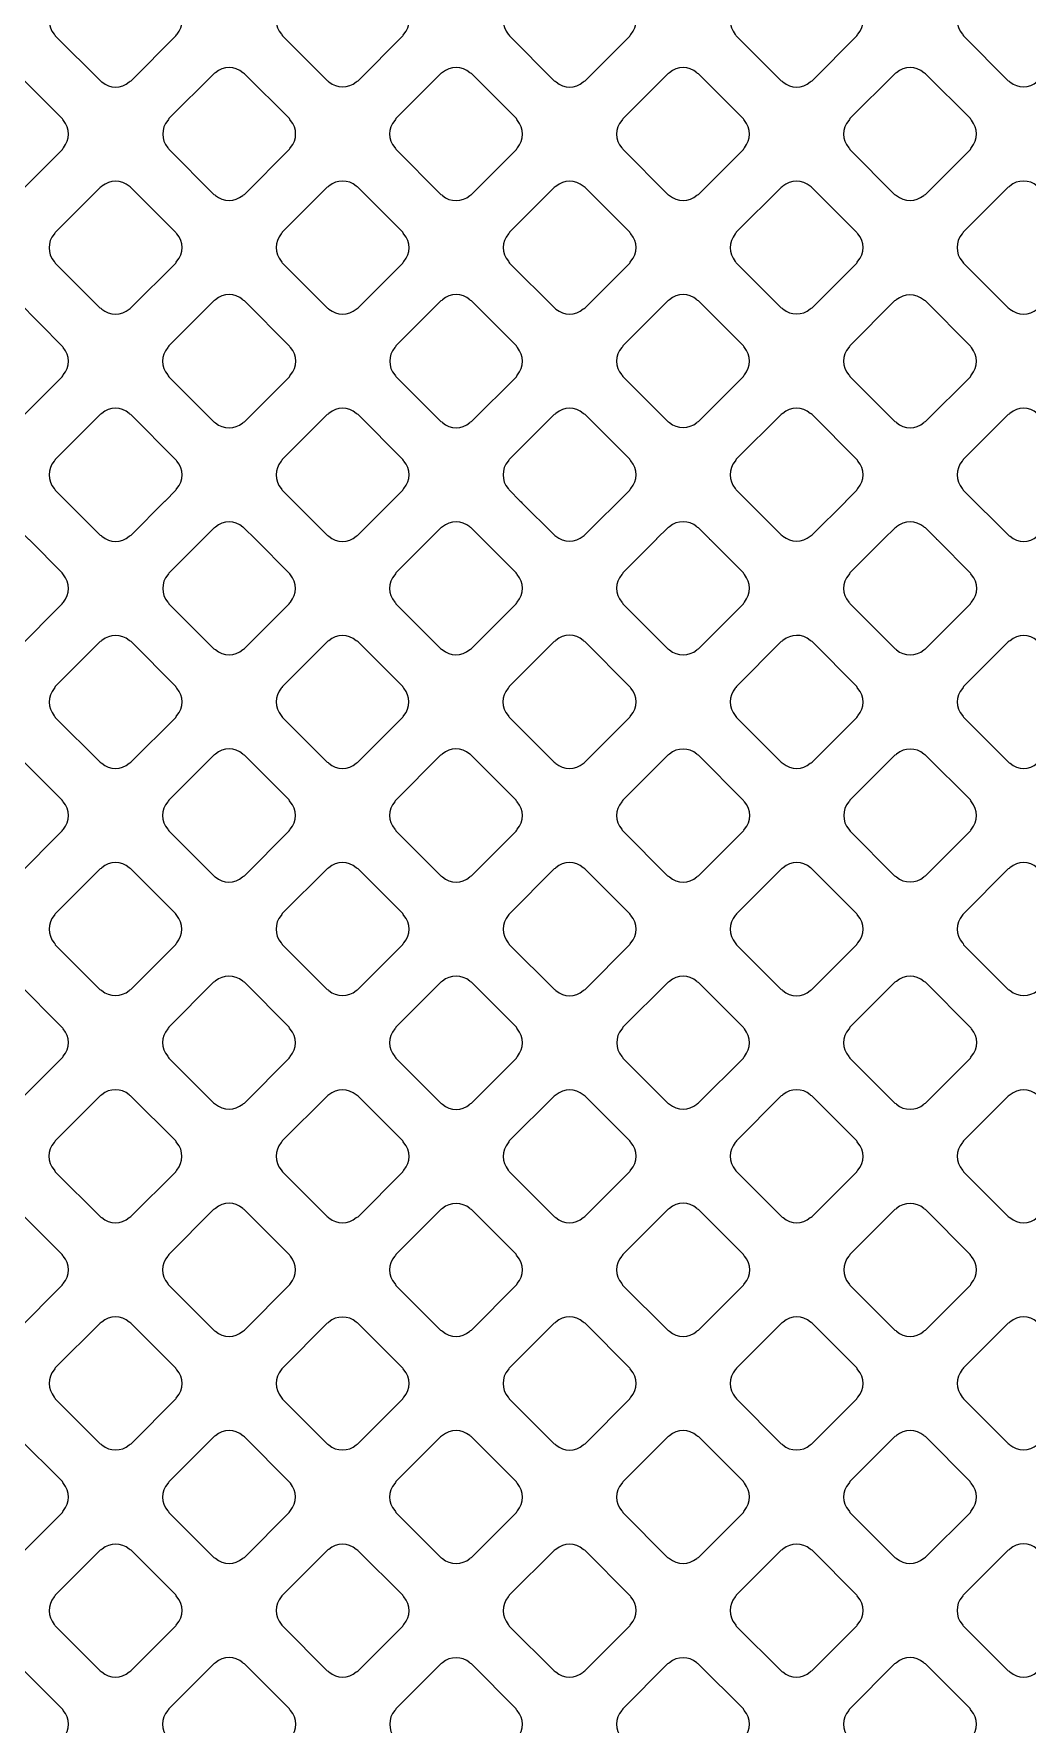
# Model space of a CAD drawing. Header units: millimetres. Extents: x 3440 to 3572, y 2 to 96.
# Drawn here: x 3525.965 to 3526.908, y 62.876 to 64.48 of the extents above; entities that cross this region are included whole.
import ezdxf

# ---------------------------------------------------------------- set-up
doc = ezdxf.new("R2010")
doc.units = ezdxf.units.MM
doc.header["$LTSCALE"] = 23.1
doc.layers.add('gbr-dxf', color=7, linetype='CONTINUOUS')

msp = doc.modelspace()

# ---------------------------------------------------------------- linework, layer by layer
at = {"layer": 'gbr-dxf', "linetype": 'Continuous'}
for points in [[(3528.7117, 57.7123), (3526.1736, 60.2504, -0.047409), (3526.1639, 60.2609, -0.163793), (3524.1677, 66.1912, -0.009935)], [(3524.3201, 66.189, 0.163577), (3526.2816, 60.3579), (3528.821, 57.8184, -0.008901)], [(3523.9815, 66.1834, 0.164179), (3526.0241, 60.1348), (3528.5916, 57.5673, -0.008541)]]:
    msp.add_lwpolyline(points, format="xyb", dxfattribs=at)
for points in [[(3525.9843, 64.5054, 0.379293), (3525.9843, 64.4795, -0.087077), (3525.9852, 64.478), (3526.0282, 64.4351, -0.08267), (3526.0296, 64.4342, 0.379731), (3526.0555, 64.4342, -0.096265), (3526.0572, 64.4352), (3526.0999, 64.4779, -0.095935), (3526.1009, 64.4795, 0.378936), (3526.1009, 64.5054, -0.091768), (3526.0999, 64.507), (3526.0572, 64.5497, -0.096423), (3526.0555, 64.5507, 0.379287), (3526.0296, 64.5507, -0.095612), (3526.028, 64.5497), (3525.9853, 64.5071, -0.095602)], [(3526.2, 64.4795, -0.093141), (3526.2009, 64.4779), (3526.2436, 64.4352, -0.086956), (3526.2451, 64.4343, 0.379293), (3526.271, 64.4343, -0.095956), (3526.2727, 64.4353), (3526.3152, 64.4778, -0.096266), (3526.3162, 64.4794, 0.379731), (3526.3162, 64.5054, -0.100032), (3526.3152, 64.5071), (3526.2726, 64.5497, -0.087978), (3526.2711, 64.5506, 0.379321), (3526.2452, 64.5507, -0.095506), (3526.2436, 64.5497), (3526.2009, 64.5071, -0.097917), (3526.2, 64.5054, 0.379239)], [(3526.4154, 64.4795, -0.099825), (3526.4164, 64.4778), (3526.459, 64.4352, -0.095958), (3526.4607, 64.4342, 0.379731), (3526.4866, 64.4342, -0.096225), (3526.4883, 64.4352), (3526.5308, 64.4777, -0.096558), (3526.5317, 64.4793, 0.379731), (3526.5317, 64.5053, -0.091558), (3526.5308, 64.5069), (3526.4881, 64.5496, -0.095916), (3526.4865, 64.5506, 0.379731), (3526.4605, 64.5506, -0.096265), (3526.4588, 64.5496), (3526.4164, 64.5071, -0.095916), (3526.4154, 64.5055, 0.379731)], [(3526.6308, 64.5053, 0.379293), (3526.6309, 64.4793, -0.091745), (3526.6318, 64.4778), (3526.6743, 64.4353, -0.104311), (3526.6761, 64.4343, 0.379703), (3526.702, 64.4342, -0.095612), (3526.7037, 64.4352), (3526.7463, 64.4779, -0.095796), (3526.7473, 64.4795, 0.379293), (3526.7473, 64.5055, -0.087314), (3526.7464, 64.5069), (3526.7037, 64.5496, -0.092072), (3526.7021, 64.5506, 0.379321), (3526.6762, 64.5506, -0.09527), (3526.6745, 64.5496), (3526.6318, 64.5069, -0.095602)], [(3526.8465, 64.4795, -0.098136), (3526.8474, 64.4779), (3526.89, 64.4353, -0.091364), (3526.8916, 64.4343, 0.379293), (3526.9175, 64.4344, -0.095956), (3526.9192, 64.4353), (3526.9617, 64.4778, -0.096266), (3526.9627, 64.4795, 0.379731), (3526.9627, 64.5054, -0.100032), (3526.9617, 64.5072), (3526.9193, 64.5495, -0.10399), (3526.9175, 64.5506, 0.379321), (3526.8915, 64.5506, -0.095506), (3526.8899, 64.5496), (3526.8474, 64.5072, -0.098), (3526.8465, 64.5055, 0.379196)], [(3525.8765, 64.3716, -0.091558), (3525.8774, 64.3701), (3525.92, 64.3275, -0.104018), (3525.9218, 64.3264, 0.379731), (3525.9478, 64.3264, -0.09572), (3525.9494, 64.3274), (3525.9921, 64.37, -0.096266), (3525.993, 64.3717, 0.379731), (3525.993, 64.3977, -0.08798), (3525.9921, 64.3991), (3525.9493, 64.4419, -0.092126), (3525.9477, 64.4429, 0.379731), (3525.9218, 64.4429, -0.09572), (3525.9201, 64.4419), (3525.8775, 64.3992, -0.096266), (3525.8765, 64.3976, 0.379731)], [(3526.0922, 64.3717, -0.087343), (3526.0931, 64.3702), (3526.1359, 64.3274, -0.083056), (3526.1373, 64.3265, 0.379289), (3526.1632, 64.3265, -0.095866), (3526.1649, 64.3274), (3526.2076, 64.3702, -0.095585), (3526.2086, 64.3718, 0.379287), (3526.2086, 64.3977, -0.09148), (3526.2076, 64.3993), (3526.165, 64.4419, -0.095602), (3526.1633, 64.4429, 0.379293), (3526.1374, 64.4429, -0.095956), (3526.1357, 64.4419), (3526.0931, 64.3993, -0.095916), (3526.0922, 64.3976, 0.379731)], [(3526.3076, 64.3718, -0.091769), (3526.3086, 64.3702), (3526.3514, 64.3274, -0.08752), (3526.3529, 64.3264, 0.379293), (3526.3789, 64.3265, -0.095956), (3526.3805, 64.3274), (3526.423, 64.37, -0.095916), (3526.424, 64.3716, 0.379731), (3526.424, 64.3976, -0.100266), (3526.423, 64.3993), (3526.3803, 64.442, -0.087638), (3526.3788, 64.4429, 0.379289), (3526.3529, 64.443, -0.095506), (3526.3512, 64.442), (3526.3086, 64.3993, -0.095935), (3526.3076, 64.3977, 0.379287)], [(3526.5231, 64.3716, -0.087343), (3526.5241, 64.3702), (3526.5667, 64.3275, -0.099711), (3526.5684, 64.3265, 0.379293), (3526.5943, 64.3266, -0.095956), (3526.596, 64.3275), (3526.6385, 64.37, -0.096266), (3526.6395, 64.3717, 0.379731), (3526.6395, 64.3977, -0.087314), (3526.6386, 64.3991), (3526.5959, 64.4418, -0.092072), (3526.5943, 64.4428, 0.379289), (3526.5683, 64.4428, -0.095506), (3526.5667, 64.4418), (3526.5241, 64.3992, -0.095935), (3526.5231, 64.3976, 0.379287)], [(3526.7386, 64.3717, -0.103621), (3526.7396, 64.3699), (3526.7821, 64.3275, -0.099711), (3526.7838, 64.3265, 0.379293), (3526.8097, 64.3265, -0.095956), (3526.8114, 64.3275), (3526.854, 64.3701, -0.095916), (3526.855, 64.3718, 0.379731), (3526.855, 64.3978, -0.091745), (3526.854, 64.3993), (3526.8114, 64.4419, -0.096266), (3526.8098, 64.4429, 0.379289), (3526.7838, 64.4429, -0.095866), (3526.7822, 64.4419), (3526.7396, 64.3993, -0.095935), (3526.7386, 64.3977, 0.379239)], [(3525.9843, 64.2638, -0.091663), (3525.9852, 64.2622), (3526.0277, 64.2198, -0.103446), (3526.0295, 64.2187, 0.379731), (3526.0555, 64.2187, -0.096265), (3526.0571, 64.2197), (3526.0998, 64.2623, -0.095916), (3526.1007, 64.264, 0.379731), (3526.1007, 64.29, -0.087748), (3526.0998, 64.2914), (3526.0571, 64.3341, -0.092126), (3526.0556, 64.3351, 0.379731), (3526.0296, 64.3351, -0.09572), (3526.028, 64.3341), (3525.9853, 64.2914, -0.096266), (3525.9843, 64.2898, 0.379731)], [(3526.1999, 64.264, -0.091663), (3526.2008, 64.2624), (3526.2436, 64.2196, -0.086956), (3526.2451, 64.2187, 0.379731), (3526.2711, 64.2187, -0.096265), (3526.2727, 64.2197), (3526.3153, 64.2622, -0.096227), (3526.3163, 64.2639, 0.379506), (3526.3163, 64.2898, -0.105494), (3526.3152, 64.2916), (3526.2726, 64.3343, -0.09116), (3526.2711, 64.3352, 0.379214), (3526.2451, 64.3352, -0.095956), (3526.2435, 64.3342), (3526.2008, 64.2916, -0.096266), (3526.1999, 64.29, 0.379731)], [(3526.4155, 64.264, -0.096614), (3526.4164, 64.2623), (3526.4591, 64.2197, -0.090371), (3526.4606, 64.2187, 0.379032), (3526.4866, 64.2188, -0.095973), (3526.4882, 64.2197), (3526.5308, 64.2623, -0.095602), (3526.5318, 64.264, 0.378858), (3526.5318, 64.2899, -0.095506), (3526.5308, 64.2915), (3526.4883, 64.3341, -0.099849), (3526.4866, 64.3351, 0.379293), (3526.4606, 64.335, -0.096119), (3526.459, 64.3341), (3526.4165, 64.2916, -0.09635), (3526.4155, 64.2899, 0.379672)], [(3526.6309, 64.2639, -0.087314), (3526.6318, 64.2625), (3526.6744, 64.2199, -0.099696), (3526.6761, 64.2189, 0.379731), (3526.702, 64.2189, -0.096265), (3526.7037, 64.2198), (3526.7462, 64.2623, -0.095916), (3526.7472, 64.264, 0.379731), (3526.7472, 64.29, -0.087549), (3526.7462, 64.2914), (3526.7036, 64.3341, -0.091913), (3526.702, 64.3351, 0.379731), (3526.676, 64.3351, -0.09572), (3526.6744, 64.3341), (3526.6318, 64.2915, -0.096266), (3526.6309, 64.2899, 0.379731)], [(3526.8463, 64.264, -0.105621), (3526.8474, 64.2622), (3526.8899, 64.2197, -0.099711), (3526.8916, 64.2187, 0.379293), (3526.9175, 64.2187, -0.095956), (3526.9192, 64.2197), (3526.9618, 64.2623, -0.096332), (3526.9628, 64.264, 0.379289), (3526.9628, 64.2899, -0.09148), (3526.9619, 64.2915), (3526.9191, 64.3342, -0.095602), (3526.9175, 64.3352, 0.379293), (3526.8915, 64.3352, -0.095956), (3526.8899, 64.3342), (3526.8473, 64.2916, -0.096128), (3526.8463, 64.29, 0.379506)], [(3526.092, 64.1561, -0.09572), (3526.093, 64.1545), (3526.1357, 64.1118, -0.091964), (3526.1373, 64.1108, 0.379731), (3526.1632, 64.1108, -0.096265), (3526.1649, 64.1118), (3526.2076, 64.1545, -0.096558), (3526.2086, 64.1562, 0.379731), (3526.2086, 64.1822, -0.083522), (3526.2077, 64.1836), (3526.1648, 64.2265, -0.087638), (3526.1633, 64.2274, 0.379731), (3526.1373, 64.2274, -0.096265), (3526.1357, 64.2264), (3526.093, 64.1837, -0.096266), (3526.092, 64.1821, 0.379731)], [(3526.3077, 64.1562, -0.091581), (3526.3086, 64.1546), (3526.3514, 64.1119, -0.086842), (3526.3528, 64.111, 0.379214), (3526.3788, 64.111, -0.096625), (3526.3804, 64.112), (3526.423, 64.1545, -0.096214), (3526.424, 64.1562, 0.379672), (3526.424, 64.1821, -0.102453), (3526.423, 64.1839), (3526.3804, 64.2265, -0.090368), (3526.3789, 64.2274, 0.379293), (3526.3529, 64.2274, -0.096625), (3526.3513, 64.2264), (3526.3087, 64.1838, -0.096214), (3526.3077, 64.1821, 0.379672)], [(3526.5231, 64.1562, -0.083569), (3526.524, 64.1548), (3526.5667, 64.112, -0.094984), (3526.5683, 64.1111, 0.378689), (3526.5943, 64.1111, -0.095866), (3526.5959, 64.1121), (3526.6385, 64.1547, -0.095602), (3526.6395, 64.1563, 0.379293), (3526.6395, 64.1823, -0.091745), (3526.6385, 64.1838), (3526.5959, 64.2264, -0.095916), (3526.5943, 64.2274, 0.379731), (3526.5683, 64.2274, -0.096265), (3526.5667, 64.2264), (3526.5241, 64.1838, -0.096214), (3526.5231, 64.1822, 0.379672)], [(3525.8766, 64.1561, -0.087314), (3525.8775, 64.1546), (3525.9201, 64.112, -0.100054), (3525.9218, 64.111, 0.379731), (3525.9478, 64.111, -0.096265), (3525.9494, 64.112), (3525.9919, 64.1545, -0.095916), (3525.9929, 64.1562, 0.379731), (3525.9929, 64.1821, -0.087549), (3525.992, 64.1836), (3525.9493, 64.2263, -0.091913), (3525.9477, 64.2272, 0.379731), (3525.9218, 64.2272, -0.09572), (3525.9201, 64.2263), (3525.8776, 64.1837, -0.096266), (3525.8766, 64.1821, 0.379731)], [(3526.7386, 64.1563, -0.099713), (3526.7396, 64.1546), (3526.7823, 64.112, -0.095535), (3526.7839, 64.111, 0.37925), (3526.8098, 64.111, -0.096625), (3526.8115, 64.112), (3526.854, 64.1545, -0.096111), (3526.855, 64.1561, 0.379229), (3526.855, 64.1821, -0.091476), (3526.854, 64.1836), (3526.8113, 64.2263, -0.09842), (3526.8096, 64.2273, 0.379415), (3526.7837, 64.2273, -0.096117), (3526.7821, 64.2264), (3526.7396, 64.1839, -0.096314), (3526.7386, 64.1823, 0.379612)], [(3525.9843, 64.0743, 0.378683), (3525.9843, 64.0484, -0.08944), (3525.9852, 64.0469), (3526.028, 64.0041, -0.095796), (3526.0296, 64.0032, 0.379249), (3526.0556, 64.0032, -0.096625), (3526.0572, 64.0042), (3526.0894, 64.0363), (3526.0896, 64.0365), (3526.0997, 64.0467, -0.098329), (3526.1007, 64.0484, 0.378626), (3526.1008, 64.0743, -0.0865), (3526.0999, 64.0757), (3526.057, 64.1186, -0.091578), (3526.0554, 64.1196, 0.378815), (3526.0295, 64.1196, -0.095866), (3526.0278, 64.1186), (3525.9852, 64.076, -0.095293)], [(3526.1998, 64.0742, 0.378688), (3526.1998, 64.0483, -0.093919), (3526.2008, 64.0467), (3526.2433, 64.0041, -0.096111), (3526.245, 64.0032, 0.37981), (3526.271, 64.0032, -0.095956), (3526.2726, 64.0041), (3526.3049, 64.0365), (3526.3153, 64.0468, -0.095602), (3526.3163, 64.0485, 0.378906), (3526.3163, 64.0744, -0.087715), (3526.3154, 64.0759), (3526.2727, 64.1186, -0.094156), (3526.2711, 64.1195, 0.379155), (3526.2451, 64.1196, -0.095886), (3526.2435, 64.1186), (3526.2007, 64.0758, -0.095293)], [(3526.4153, 64.0484, -0.082225), (3526.4162, 64.047), (3526.4267, 64.0365, -0.023912), (3526.4283, 64.0348), (3526.4588, 64.0043, -0.100401), (3526.4605, 64.0033, 0.379513), (3526.4865, 64.0033, -0.096625), (3526.4881, 64.0043), (3526.5307, 64.0469, -0.096128), (3526.5317, 64.0485, 0.379064), (3526.5317, 64.0745, -0.096355), (3526.5308, 64.0761), (3526.4882, 64.1186, -0.100343), (3526.4865, 64.1196, 0.379032), (3526.4606, 64.1196, -0.095973), (3526.4589, 64.1186), (3526.4163, 64.076, -0.096111), (3526.4153, 64.0744, 0.379321)], [(3526.6308, 64.0485, -0.082499), (3526.6317, 64.0471), (3526.6745, 64.0043, -0.09693), (3526.6761, 64.0033, 0.37981), (3526.7021, 64.0033, -0.096625), (3526.7038, 64.0043), (3526.7357, 64.0362), (3526.7359, 64.0364), (3526.7463, 64.0468, -0.096332), (3526.7473, 64.0485, 0.379289), (3526.7473, 64.0744, -0.091476), (3526.7464, 64.076), (3526.7037, 64.1187, -0.098332), (3526.702, 64.1197, 0.379506), (3526.676, 64.1197, -0.095973), (3526.6744, 64.1187), (3526.6318, 64.0761, -0.096128), (3526.6308, 64.0744, 0.379506)], [(3526.8463, 64.0743, 0.378869), (3526.8464, 64.0484, -0.087314), (3526.8473, 64.0469), (3526.8902, 64.004, -0.087737), (3526.8917, 64.0031, 0.379513), (3526.9176, 64.0031, -0.095956), (3526.9193, 64.0041), (3526.9516, 64.0365), (3526.9619, 64.0467, -0.095602), (3526.9628, 64.0484, 0.378943), (3526.9628, 64.0743, -0.087284), (3526.9619, 64.0758), (3526.9191, 64.1186, -0.09197), (3526.9175, 64.1196, 0.378906), (3526.8916, 64.1196, -0.095866), (3526.8899, 64.1186), (3526.8473, 64.076, -0.095058)], [(3525.8765, 63.9406, -0.083317), (3525.8774, 63.9392), (3525.9202, 63.8964, -0.096627), (3525.9218, 63.8954, 0.37981), (3525.9478, 63.8954, -0.096625), (3525.9494, 63.8964), (3525.992, 63.939, -0.096111), (3525.993, 63.9406, 0.37981), (3525.993, 63.9666, -0.100585), (3525.992, 63.9683), (3525.9607, 63.9996, -0.015172), (3525.9597, 64.0005), (3525.9492, 64.011, -0.0873), (3525.9478, 64.0119, 0.379287), (3525.9218, 64.0119, -0.095612), (3525.9202, 64.011), (3525.9098, 64.0005), (3525.8775, 63.9682, -0.096627), (3525.8765, 63.9666, 0.379731)], [(3526.0922, 63.9666, 0.37947), (3526.0922, 63.9406, -0.096625), (3526.0932, 63.939), (3526.1357, 63.8964, -0.092233), (3526.1373, 63.8955, 0.37981), (3526.1633, 63.8955, -0.095956), (3526.1649, 63.8965), (3526.2075, 63.939, -0.096332), (3526.2085, 63.9407, 0.37981), (3526.2085, 63.9666, -0.087784), (3526.2075, 63.9681), (3526.1761, 63.9996, -0.015077), (3526.1751, 64.0005), (3526.1647, 64.0109, -0.085459), (3526.1633, 64.0118, 0.379064), (3526.1374, 64.0118, -0.095886), (3526.1357, 64.0108), (3526.0931, 63.9682, -0.096328)], [(3526.3076, 63.9407, -0.104392), (3526.3086, 63.9389), (3526.351, 63.8965, -0.10046), (3526.3527, 63.8955, 0.37981), (3526.3787, 63.8955, -0.096625), (3526.3803, 63.8965), (3526.4229, 63.9391, -0.096857), (3526.4239, 63.9407, 0.379404), (3526.4239, 63.9667, -0.096117), (3526.4229, 63.9683), (3526.3802, 64.011, -0.083168), (3526.3788, 64.0119, 0.378906), (3526.3529, 64.0119, -0.095506), (3526.3512, 64.011), (3526.3409, 64.0006), (3526.3407, 64.0004), (3526.3086, 63.9683, -0.096627), (3526.3076, 63.9666, 0.379731)], [(3526.5231, 63.9407, -0.10047), (3526.5241, 63.939), (3526.5667, 63.8964, -0.096111), (3526.5683, 63.8954, 0.37981), (3526.5943, 63.8954, -0.095956), (3526.5959, 63.8964), (3526.6385, 63.9391, -0.096627), (3526.6395, 63.9407, 0.379404), (3526.6395, 63.9667, -0.099971), (3526.6385, 63.9684), (3526.6074, 63.9996, -0.01605), (3526.6063, 64.0006), (3526.5958, 64.011, -0.09197), (3526.5943, 64.012, 0.378815), (3526.5683, 64.012, -0.097902), (3526.5667, 64.011), (3526.5562, 64.0005), (3526.5561, 64.0004), (3526.524, 63.9684, -0.096627), (3526.5231, 63.9667, 0.379731)], [(3526.7386, 63.9666, 0.378492), (3526.7386, 63.9407, -0.092406), (3526.7396, 63.9392), (3526.7825, 63.8963, -0.087303), (3526.7839, 63.8954, 0.379163), (3526.8099, 63.8954, -0.096625), (3526.8115, 63.8964), (3526.8542, 63.939, -0.096627), (3526.8551, 63.9407, 0.379404), (3526.8551, 63.9666, -0.092029), (3526.8542, 63.9682), (3526.8228, 63.9996, -0.015368), (3526.8218, 64.0005), (3526.8114, 64.011, -0.090051), (3526.8098, 64.0119, 0.379064), (3526.7839, 64.0119, -0.095719), (3526.7823, 64.0109), (3526.7718, 64.0005), (3526.7396, 63.9683, -0.096509)], [(3525.9844, 63.8328, -0.09253), (3525.9853, 63.8312), (3526.028, 63.7886, -0.088207), (3526.0295, 63.7877, 0.37981), (3526.0554, 63.7877, -0.096625), (3526.0571, 63.7886), (3526.0997, 63.8312, -0.096111), (3526.1007, 63.8329, 0.37981), (3526.1007, 63.8589, -0.104293), (3526.0996, 63.8607), (3526.0572, 63.9031, -0.092289), (3526.0556, 63.9041, 0.379731), (3526.0296, 63.9041, -0.096625), (3526.028, 63.9031), (3525.9853, 63.8604, -0.096111), (3525.9844, 63.8588, 0.379731)], [(3526.1999, 63.833, -0.100399), (3526.2009, 63.8312), (3526.2434, 63.7888, -0.096627), (3526.245, 63.7878, 0.37981), (3526.271, 63.7878, -0.096625), (3526.2726, 63.7888), (3526.3151, 63.8313, -0.096111), (3526.3161, 63.8329, 0.37981), (3526.3161, 63.8589, -0.096458), (3526.3151, 63.8605), (3526.2727, 63.903, -0.100499), (3526.2709, 63.904, 0.379731), (3526.245, 63.904, -0.096458), (3526.2433, 63.903), (3526.2009, 63.8606, -0.096857), (3526.1999, 63.8589, 0.379731)], [(3526.4152, 63.8329, -0.096625), (3526.4162, 63.8313), (3526.4589, 63.7886, -0.092233), (3526.4605, 63.7876, 0.37981), (3526.4865, 63.7876, -0.095956), (3526.4881, 63.7886), (3526.5308, 63.8313, -0.096332), (3526.5318, 63.833, 0.37981), (3526.5318, 63.8589, -0.083317), (3526.5309, 63.8603), (3526.488, 63.9033, -0.088202), (3526.4865, 63.9042, 0.379731), (3526.4605, 63.9042, -0.096458), (3526.4589, 63.9032), (3526.4162, 63.8605, -0.096627), (3526.4152, 63.8589, 0.379731)], [(3526.6309, 63.833, -0.104473), (3526.6319, 63.8312), (3526.6745, 63.7886, -0.100215), (3526.6762, 63.7876, 0.379201), (3526.7021, 63.7877, -0.095956), (3526.7038, 63.7886), (3526.7463, 63.8312, -0.096332), (3526.7473, 63.8328, 0.379451), (3526.7473, 63.8588, -0.107964), (3526.7463, 63.8607), (3526.7037, 63.9032, -0.096195), (3526.7021, 63.9042, 0.379249), (3526.6761, 63.9041, -0.096723), (3526.6745, 63.9032), (3526.6319, 63.8606, -0.096857), (3526.6309, 63.8589, 0.3795)], [(3526.8465, 63.8588, 0.378939), (3526.8465, 63.8329, -0.096614), (3526.8475, 63.8313), (3526.8901, 63.7887, -0.092413), (3526.8917, 63.7877, 0.379201), (3526.9176, 63.7877, -0.095956), (3526.9192, 63.7887), (3526.9618, 63.8313, -0.096111), (3526.9628, 63.8329, 0.37981), (3526.9628, 63.8589, -0.100399), (3526.9618, 63.8606), (3526.9194, 63.903, -0.104691), (3526.9176, 63.904, 0.3795), (3526.8917, 63.904, -0.096614), (3526.89, 63.903), (3526.8475, 63.8605, -0.096539)], [(3525.8766, 63.751, 0.37903), (3525.8766, 63.7251, -0.100082), (3525.8776, 63.7233), (3525.9201, 63.6808, -0.095895), (3525.9217, 63.6799, 0.378847), (3525.9477, 63.6799, -0.096117), (3525.9493, 63.6808), (3525.992, 63.7235, -0.095895), (3525.993, 63.7252, 0.379201), (3525.9929, 63.7511, -0.096625), (3525.992, 63.7528), (3525.9495, 63.7952, -0.100151), (3525.9478, 63.7962, 0.3795), (3525.9218, 63.7962, -0.096259), (3525.9202, 63.7953), (3525.8775, 63.7526, -0.095895)], [(3526.092, 63.7251, -0.092139), (3526.093, 63.7236), (3526.1357, 63.6808, -0.08752), (3526.1372, 63.6799, 0.378747), (3526.1631, 63.6799, -0.095968), (3526.1648, 63.6809), (3526.2074, 63.7236, -0.096328), (3526.2084, 63.7252, 0.379422), (3526.2084, 63.7512, -0.104392), (3526.2073, 63.753), (3526.1649, 63.7954, -0.092233), (3526.1633, 63.7964, 0.379731), (3526.1373, 63.7964, -0.096953), (3526.1357, 63.7954), (3526.093, 63.7527, -0.096824), (3526.0921, 63.7511, 0.3795)], [(3526.3075, 63.7512, 0.378939), (3526.3076, 63.7253, -0.096259), (3526.3085, 63.7236), (3526.3513, 63.6809, -0.092187), (3526.3528, 63.6799, 0.379201), (3526.3788, 63.68, -0.095956), (3526.3804, 63.6809), (3526.4229, 63.7234, -0.096332), (3526.4239, 63.7251, 0.37981), (3526.4239, 63.751, -0.100902), (3526.4229, 63.7528), (3526.3802, 63.7955, -0.088334), (3526.3787, 63.7964, 0.3795), (3526.3527, 63.7964, -0.096259), (3526.3511, 63.7954), (3526.3085, 63.7528, -0.095895)], [(3526.523, 63.7251, -0.092061), (3526.524, 63.7235), (3526.5666, 63.6809, -0.104246), (3526.5684, 63.6799, 0.379422), (3526.5943, 63.6799, -0.095956), (3526.596, 63.6809), (3526.6386, 63.7235, -0.096332), (3526.6396, 63.7251, 0.379308), (3526.6396, 63.7511, -0.087946), (3526.6387, 63.7525), (3526.5959, 63.7954, -0.092398), (3526.5943, 63.7963, 0.37947), (3526.5683, 63.7963, -0.096723), (3526.5667, 63.7953), (3526.524, 63.7527, -0.096857), (3526.523, 63.751, 0.379357)], [(3526.7387, 63.7251, -0.104293), (3526.7398, 63.7233), (3526.7821, 63.681, -0.100824), (3526.7839, 63.68, 0.37981), (3526.8098, 63.68, -0.096625), (3526.8115, 63.6809), (3526.854, 63.7235, -0.096111), (3526.855, 63.7251, 0.379511), (3526.855, 63.7511, -0.1082), (3526.854, 63.753), (3526.8115, 63.7954, -0.096092), (3526.8099, 63.7963, 0.379206), (3526.784, 63.7963, -0.096723), (3526.7823, 63.7953), (3526.7397, 63.7527, -0.096857), (3526.7387, 63.7511, 0.379731)], [(3525.9843, 63.6174, -0.104256), (3525.9853, 63.6156), (3526.0277, 63.5732, -0.099744), (3526.0294, 63.5722, 0.379169), (3526.0554, 63.5722, -0.096625), (3526.057, 63.5732), (3526.0996, 63.6157, -0.096111), (3526.1006, 63.6174, 0.37981), (3526.1006, 63.6433, -0.108195), (3526.0995, 63.6452), (3526.0571, 63.6876, -0.096423), (3526.0555, 63.6886, 0.379731), (3526.0295, 63.6886, -0.096458), (3526.0279, 63.6876), (3525.9853, 63.645, -0.096627), (3525.9843, 63.6433, 0.379523)], [(3526.1998, 63.6174, -0.096625), (3526.2008, 63.6158), (3526.2434, 63.5731, -0.092233), (3526.245, 63.5722, 0.37981), (3526.271, 63.5722, -0.095956), (3526.2726, 63.5731), (3526.3152, 63.6158, -0.096332), (3526.3162, 63.6174, 0.37981), (3526.3162, 63.6434, -0.10047), (3526.3152, 63.6451), (3526.2727, 63.6876, -0.10399), (3526.2709, 63.6886, 0.379731), (3526.245, 63.6886, -0.096458), (3526.2433, 63.6876), (3526.2008, 63.6451, -0.096627), (3526.1998, 63.6434, 0.379731)], [(3526.4154, 63.6174, -0.09253), (3526.4163, 63.6158), (3526.4591, 63.573, -0.088207), (3526.4606, 63.5721, 0.379451), (3526.4866, 63.5721, -0.096117), (3526.4882, 63.5731), (3526.5308, 63.6157, -0.095796), (3526.5318, 63.6173, 0.37889), (3526.5318, 63.6433, -0.087947), (3526.5309, 63.6448), (3526.488, 63.6876, -0.092228), (3526.4865, 63.6886, 0.379249), (3526.4605, 63.6885, -0.096723), (3526.4589, 63.6876), (3526.4164, 63.645, -0.096857), (3526.4154, 63.6434, 0.379731)], [(3526.6309, 63.6173, -0.099964), (3526.6319, 63.6156), (3526.6744, 63.5731, -0.096332), (3526.676, 63.5721, 0.37981), (3526.702, 63.5721, -0.096625), (3526.7036, 63.5731), (3526.7463, 63.6157, -0.096111), (3526.7472, 63.6174, 0.37981), (3526.7472, 63.6433, -0.096458), (3526.7463, 63.645), (3526.7036, 63.6877, -0.083733), (3526.7022, 63.6886, 0.379731), (3526.6762, 63.6886, -0.096723), (3526.6746, 63.6876), (3526.6319, 63.6449, -0.096857), (3526.6309, 63.6433, 0.379731)], [(3526.8464, 63.6434, 0.37947), (3526.8465, 63.6174, -0.108153), (3526.8475, 63.6156), (3526.8899, 63.5732, -0.10399), (3526.8917, 63.5722, 0.37975), (3526.9177, 63.5722, -0.096265), (3526.9193, 63.5731), (3526.9619, 63.6157, -0.096092), (3526.9629, 63.6174, 0.378825), (3526.9629, 63.6433, -0.104141), (3526.9618, 63.6451), (3526.9194, 63.6875, -0.108072), (3526.9175, 63.6886, 0.378645), (3526.8916, 63.6886, -0.095862), (3526.89, 63.6876), (3526.8474, 63.645, -0.096423)], [(3525.8765, 63.5355, 0.379249), (3525.8765, 63.5096, -0.096625), (3525.8775, 63.5079), (3525.9201, 63.4654, -0.092072), (3525.9216, 63.4644, 0.37975), (3525.9476, 63.4644, -0.096225), (3525.9492, 63.4654), (3525.9919, 63.5081, -0.096737), (3525.9929, 63.5097, 0.378825), (3525.9929, 63.5356, -0.083252), (3525.992, 63.537), (3525.9492, 63.5799, -0.08787), (3525.9477, 63.5808, 0.378884), (3525.9218, 63.5808, -0.096614), (3525.9201, 63.5798), (3525.8775, 63.5372, -0.096195)], [(3526.092, 63.5097, -0.103969), (3526.093, 63.5079), (3526.1356, 63.4654, -0.100011), (3526.1373, 63.4644, 0.378608), (3526.1632, 63.4644, -0.09601), (3526.1648, 63.4653), (3526.2074, 63.5079, -0.096227), (3526.2084, 63.5096, 0.379422), (3526.2084, 63.5355, -0.108195), (3526.2073, 63.5374), (3526.1648, 63.5799, -0.096627), (3526.1632, 63.5809, 0.379762), (3526.1372, 63.5809, -0.096117), (3526.1356, 63.5799), (3526.093, 63.5373, -0.096527), (3526.092, 63.5356, 0.378789)], [(3526.3076, 63.5096, -0.092348), (3526.3085, 63.508), (3526.3513, 63.4652, -0.088202), (3526.3528, 63.4643, 0.37981), (3526.3788, 63.4643, -0.095956), (3526.3804, 63.4653), (3526.423, 63.5079, -0.096332), (3526.424, 63.5096, 0.37981), (3526.424, 63.5355, -0.104392), (3526.423, 63.5373), (3526.3804, 63.5799, -0.092233), (3526.3788, 63.5809, 0.379731), (3526.3529, 63.5809, -0.096458), (3526.3512, 63.5799), (3526.3086, 63.5372, -0.096627), (3526.3076, 63.5356, 0.379731)], [(3526.5232, 63.5096, -0.09253), (3526.5241, 63.508), (3526.5668, 63.4653, -0.088207), (3526.5683, 63.4644, 0.37981), (3526.5943, 63.4644, -0.096625), (3526.5959, 63.4654), (3526.6385, 63.508, -0.096111), (3526.6395, 63.5096, 0.37981), (3526.6395, 63.5356, -0.088014), (3526.6386, 63.5371), (3526.5959, 63.5798, -0.092289), (3526.5943, 63.5807, 0.379731), (3526.5684, 63.5807, -0.096723), (3526.5667, 63.5797), (3526.5242, 63.5372, -0.096857), (3526.5232, 63.5355, 0.379731)], [(3526.7386, 63.5096, -0.096117), (3526.7395, 63.508), (3526.7823, 63.4652, -0.09197), (3526.7839, 63.4643, 0.37889), (3526.8098, 63.4643, -0.096117), (3526.8114, 63.4652), (3526.8542, 63.508, -0.095895), (3526.8552, 63.5097, 0.379201), (3526.8551, 63.5356, -0.083317), (3526.8543, 63.537), (3526.8113, 63.5799, -0.088202), (3526.8098, 63.5808, 0.379731), (3526.7839, 63.5808, -0.096458), (3526.7822, 63.5799), (3526.7396, 63.5372, -0.096627), (3526.7386, 63.5355, 0.3795)], [(3525.9842, 63.4279, 0.37947), (3525.9842, 63.4019, -0.10047), (3525.9852, 63.4002), (3526.0278, 63.3576, -0.096111), (3526.0295, 63.3566, 0.37975), (3526.0554, 63.3566, -0.096117), (3526.0571, 63.3576), (3526.0997, 63.4002, -0.096737), (3526.1006, 63.4018, 0.378825), (3526.1007, 63.4277, -0.096528), (3526.0997, 63.4294), (3526.0568, 63.4723, -0.083425), (3526.0554, 63.4731, 0.378645), (3526.0295, 63.4731, -0.095862), (3526.0278, 63.4722), (3525.9852, 63.4295, -0.096423)], [(3526.1998, 63.4278, 0.378406), (3526.1998, 63.4019, -0.10813), (3526.2009, 63.4), (3526.2433, 63.3576, -0.103902), (3526.2451, 63.3565, 0.37857), (3526.271, 63.3566, -0.09601), (3526.2727, 63.3575), (3526.3153, 63.4001, -0.096227), (3526.3162, 63.4018, 0.379422), (3526.3162, 63.4277, -0.104293), (3526.3152, 63.4295), (3526.2728, 63.4719, -0.108174), (3526.2709, 63.473, 0.379471), (3526.245, 63.473, -0.095968), (3526.2433, 63.472), (3526.2008, 63.4294, -0.096301)], [(3526.4154, 63.4018, -0.087784), (3526.4163, 63.4003), (3526.4591, 63.3575, -0.083651), (3526.4605, 63.3566, 0.37981), (3526.4864, 63.3566, -0.096458), (3526.4881, 63.3576), (3526.5308, 63.4003, -0.096627), (3526.5318, 63.4019, 0.37981), (3526.5318, 63.4279, -0.092348), (3526.5308, 63.4295), (3526.4883, 63.472, -0.096111), (3526.4866, 63.473, 0.379731), (3526.4607, 63.473, -0.096458), (3526.459, 63.472), (3526.4163, 63.4294, -0.096627), (3526.4154, 63.4277, 0.379731)], [(3526.6309, 63.4278, 0.379249), (3526.6309, 63.4019, -0.096458), (3526.6319, 63.4003), (3526.6746, 63.3576, -0.092289), (3526.6762, 63.3566, 0.37981), (3526.7021, 63.3566, -0.096625), (3526.7038, 63.3576), (3526.7463, 63.4001, -0.096111), (3526.7472, 63.4017, 0.379308), (3526.7473, 63.4277, -0.100402), (3526.7463, 63.4294), (3526.7035, 63.4721, -0.088435), (3526.702, 63.4731, 0.379112), (3526.6761, 63.4731, -0.096259), (3526.6744, 63.4721), (3526.6319, 63.4295, -0.096539)], [(3526.8465, 63.4018, -0.104392), (3526.8475, 63.4), (3526.8899, 63.3576, -0.100151), (3526.8916, 63.3566, 0.37981), (3526.9175, 63.3566, -0.095956), (3526.9192, 63.3576), (3526.9618, 63.4002, -0.096332), (3526.9628, 63.4019, 0.37981), (3526.9628, 63.4278, -0.092348), (3526.9618, 63.4294), (3526.9193, 63.472, -0.096111), (3526.9176, 63.473, 0.379731), (3526.8917, 63.473, -0.096458), (3526.89, 63.472), (3526.8474, 63.4294, -0.096627), (3526.8465, 63.4278, 0.379731)], [(3525.8765, 63.2942, -0.092348), (3525.8775, 63.2926), (3525.9203, 63.2498, -0.088202), (3525.9217, 63.2489, 0.37981), (3525.9477, 63.2489, -0.095956), (3525.9494, 63.2499), (3525.992, 63.2925, -0.096332), (3525.9929, 63.2941, 0.37981), (3525.9929, 63.3201, -0.088442), (3525.992, 63.3216), (3525.9492, 63.3644, -0.092898), (3525.9476, 63.3653, 0.379731), (3525.9217, 63.3653, -0.096458), (3525.92, 63.3643), (3525.8775, 63.3218, -0.096627), (3525.8765, 63.3202, 0.379731)], [(3526.092, 63.2941, -0.095866), (3526.093, 63.2924), (3526.1357, 63.2497, -0.091916), (3526.1373, 63.2488, 0.379422), (3526.1632, 63.2488, -0.095956), (3526.1649, 63.2497), (3526.2075, 63.2924, -0.096332), (3526.2085, 63.294, 0.379511), (3526.2085, 63.32, -0.083226), (3526.2077, 63.3214), (3526.1647, 63.3644, -0.087875), (3526.1632, 63.3653, 0.378645), (3526.1373, 63.3653, -0.095968), (3526.1356, 63.3643), (3526.093, 63.3217, -0.096527), (3526.092, 63.32, 0.379)], [(3526.3076, 63.32, 0.37915), (3526.3076, 63.294, -0.104104), (3526.3087, 63.2922), (3526.3511, 63.2498, -0.099605), (3526.3528, 63.2488, 0.379163), (3526.3787, 63.2489, -0.095956), (3526.3804, 63.2498), (3526.4229, 63.2924, -0.096111), (3526.4239, 63.294, 0.37981), (3526.4239, 63.32, -0.108195), (3526.4228, 63.3219), (3526.3805, 63.3642, -0.096627), (3526.3788, 63.3652, 0.3795), (3526.3529, 63.3652, -0.096614), (3526.3512, 63.3643), (3526.3086, 63.3216, -0.095895)], [(3526.523, 63.294, -0.083317), (3526.5239, 63.2926), (3526.5667, 63.2498, -0.096111), (3526.5684, 63.2488, 0.37981), (3526.5943, 63.2488, -0.095956), (3526.596, 63.2498), (3526.6386, 63.2924, -0.096332), (3526.6396, 63.2941, 0.37981), (3526.6396, 63.32, -0.096625), (3526.6386, 63.3217), (3526.596, 63.3643, -0.100151), (3526.5943, 63.3653, 0.379731), (3526.5683, 63.3653, -0.096458), (3526.5667, 63.3643), (3526.524, 63.3216, -0.096627), (3526.523, 63.32, 0.379731)], [(3526.7387, 63.32, 0.37947), (3526.7387, 63.2941, -0.096458), (3526.7397, 63.2924), (3526.7823, 63.2499, -0.092289), (3526.7839, 63.2489, 0.379308), (3526.8098, 63.2489, -0.095866), (3526.8114, 63.2499), (3526.854, 63.2924, -0.095585), (3526.8549, 63.294, 0.379422), (3526.8549, 63.32, -0.100902), (3526.8539, 63.3217), (3526.8114, 63.3643, -0.088334), (3526.8099, 63.3652, 0.379357), (3526.7839, 63.3652, -0.096507), (3526.7823, 63.3643), (3526.7397, 63.3217, -0.096527)], [(3525.9843, 63.2123, 0.379249), (3525.9844, 63.1864, -0.096625), (3525.9853, 63.1847), (3526.028, 63.142, -0.092233), (3526.0296, 63.1411, 0.37981), (3526.0556, 63.1411, -0.095956), (3526.0572, 63.1421), (3526.0997, 63.1846, -0.096332), (3526.1007, 63.1862, 0.379451), (3526.1007, 63.2122, -0.100514), (3526.0997, 63.2139), (3526.0569, 63.2566, -0.087648), (3526.0555, 63.2575, 0.378939), (3526.0295, 63.2575, -0.096614), (3526.0279, 63.2566), (3525.9853, 63.214, -0.096195)], [(3526.1999, 63.1863, -0.103917), (3526.2009, 63.1845), (3526.2433, 63.1421, -0.10046), (3526.245, 63.1411, 0.37981), (3526.271, 63.1411, -0.096625), (3526.2726, 63.1421), (3526.3152, 63.1847, -0.096332), (3526.3162, 63.1863, 0.379511), (3526.3162, 63.2123, -0.092052), (3526.3152, 63.2138), (3526.2726, 63.2564, -0.095759), (3526.271, 63.2574, 0.379206), (3526.245, 63.2574, -0.096458), (3526.2434, 63.2564), (3526.2009, 63.2139, -0.096857), (3526.1999, 63.2123, 0.379731)], [(3526.4153, 63.1863, -0.100588), (3526.4163, 63.1846), (3526.4589, 63.1419, -0.095686), (3526.4606, 63.141, 0.379169), (3526.4865, 63.141, -0.096625), (3526.4882, 63.142), (3526.5308, 63.1846, -0.096111), (3526.5318, 63.1863, 0.37981), (3526.5318, 63.2123, -0.096458), (3526.5308, 63.2139), (3526.4882, 63.2565, -0.100824), (3526.4865, 63.2575, 0.379731), (3526.4605, 63.2575, -0.096625), (3526.4589, 63.2565), (3526.4163, 63.2139, -0.096111), (3526.4153, 63.2123, 0.379523)], [(3526.6309, 63.1863, -0.092348), (3526.6319, 63.1847), (3526.6745, 63.142, -0.088202), (3526.676, 63.1411, 0.37981), (3526.702, 63.1411, -0.095956), (3526.7036, 63.1421), (3526.7463, 63.1847, -0.096332), (3526.7472, 63.1863, 0.37981), (3526.7472, 63.2123, -0.104392), (3526.7462, 63.2141), (3526.7037, 63.2566, -0.092233), (3526.7022, 63.2575, 0.379731), (3526.6762, 63.2575, -0.096458), (3526.6746, 63.2565), (3526.6319, 63.2139, -0.096627), (3526.6309, 63.2122, 0.379731)], [(3526.8464, 63.1864, -0.096458), (3526.8474, 63.1847), (3526.89, 63.1422, -0.092289), (3526.8915, 63.1412, 0.37981), (3526.9175, 63.1412, -0.096625), (3526.9192, 63.1422), (3526.9617, 63.1847, -0.096111), (3526.9626, 63.1863, 0.37981), (3526.9626, 63.2123, -0.100399), (3526.9616, 63.214), (3526.9191, 63.2566, -0.088207), (3526.9176, 63.2575, 0.379731), (3526.8916, 63.2575, -0.096723), (3526.8899, 63.2565), (3526.8474, 63.214, -0.096857), (3526.8464, 63.2124, 0.379731)], [(3525.8765, 63.1045, 0.379249), (3525.8765, 63.0785, -0.083317), (3525.8774, 63.0771), (3525.9202, 63.0343, -0.096111), (3525.9218, 63.0333, 0.379308), (3525.9478, 63.0333, -0.09601), (3525.9494, 63.0343), (3525.9921, 63.0769, -0.096227), (3525.993, 63.0786, 0.379422), (3525.993, 63.1045, -0.096458), (3525.9921, 63.1062), (3525.9495, 63.1488, -0.100824), (3525.9477, 63.1498, 0.3795), (3525.9218, 63.1498, -0.096614), (3525.9201, 63.1488), (3525.8774, 63.1061, -0.096195)], [(3526.0921, 63.1045, 0.379249), (3526.0922, 63.0785, -0.092348), (3526.0931, 63.077), (3526.1358, 63.0343, -0.088202), (3526.1373, 63.0334, 0.379451), (3526.1632, 63.0334, -0.096259), (3526.1649, 63.0343), (3526.2075, 63.077, -0.096539), (3526.2085, 63.0786, 0.379201), (3526.2085, 63.1046, -0.088014), (3526.2075, 63.106), (3526.1649, 63.1487, -0.092289), (3526.1633, 63.1497, 0.3795), (3526.1373, 63.1497, -0.096614), (3526.1357, 63.1487), (3526.0931, 63.1061, -0.096195)], [(3526.3076, 63.0786, -0.10047), (3526.3086, 63.0768), (3526.3512, 63.0342, -0.096111), (3526.3528, 63.0333, 0.37981), (3526.3788, 63.0333, -0.095956), (3526.3804, 63.0342), (3526.423, 63.0768, -0.096332), (3526.424, 63.0784, 0.379511), (3526.424, 63.1044, -0.096117), (3526.423, 63.106), (3526.3801, 63.1489, -0.083081), (3526.3787, 63.1498, 0.379206), (3526.3528, 63.1498, -0.096458), (3526.3511, 63.1488), (3526.3086, 63.1062, -0.096627), (3526.3076, 63.1045, 0.379731)], [(3526.5231, 63.1044, 0.37903), (3526.5231, 63.0785, -0.100588), (3526.5241, 63.0768), (3526.5666, 63.0342, -0.095895), (3526.5683, 63.0333, 0.378847), (3526.5942, 63.0333, -0.096117), (3526.5958, 63.0343), (3526.6385, 63.077, -0.095796), (3526.6395, 63.0786, 0.379201), (3526.6395, 63.1046, -0.096458), (3526.6385, 63.1062), (3526.5961, 63.1487, -0.100824), (3526.5943, 63.1497, 0.3795), (3526.5684, 63.1497, -0.096614), (3526.5667, 63.1487), (3526.5241, 63.1061, -0.096539)], [(3526.7386, 63.1045, 0.37947), (3526.7386, 63.0786, -0.092348), (3526.7396, 63.077), (3526.7822, 63.0343, -0.088202), (3526.7837, 63.0334, 0.379451), (3526.8097, 63.0334, -0.096259), (3526.8113, 63.0344), (3526.854, 63.077, -0.096539), (3526.855, 63.0787, 0.379201), (3526.8549, 63.1046, -0.103917), (3526.8539, 63.1064), (3526.8114, 63.1489, -0.092072), (3526.8099, 63.1498, 0.379357), (3526.7839, 63.1498, -0.096462), (3526.7823, 63.1489), (3526.7396, 63.1062, -0.096726)], [(3525.9843, 62.9967, 0.379249), (3525.9844, 62.9707, -0.092348), (3525.9853, 62.9692), (3526.028, 62.9265, -0.088202), (3526.0295, 62.9256, 0.379451), (3526.0554, 62.9256, -0.096259), (3526.0571, 62.9265), (3526.0997, 62.9692, -0.096539), (3526.1007, 62.9708, 0.379201), (3526.1007, 62.9968, -0.104293), (3526.0996, 62.9986), (3526.0572, 63.041, -0.092289), (3526.0556, 63.042, 0.3795), (3526.0297, 63.042, -0.096614), (3526.028, 63.041), (3525.9853, 62.9983, -0.096195)], [(3526.1999, 62.9709, -0.10047), (3526.2009, 62.9692), (3526.2435, 62.9266, -0.096111), (3526.2451, 62.9256, 0.379308), (3526.2711, 62.9256, -0.09601), (3526.2727, 62.9265), (3526.3153, 62.9691, -0.096227), (3526.3162, 62.9707, 0.378952), (3526.3163, 62.9967, -0.095968), (3526.3153, 62.9983), (3526.2726, 63.0409, -0.10077), (3526.2709, 63.0419, 0.37947), (3526.245, 63.0419, -0.096458), (3526.2433, 63.0409), (3526.2009, 62.9985, -0.096627), (3526.1999, 62.9969, 0.379731)], [(3526.4153, 62.9967, 0.379249), (3526.4154, 62.9707, -0.096625), (3526.4163, 62.9691), (3526.4589, 62.9265, -0.092233), (3526.4605, 62.9256, 0.379451), (3526.4864, 62.9255, -0.09601), (3526.4881, 62.9265), (3526.5308, 62.9692, -0.095895), (3526.5317, 62.9708, 0.378934), (3526.5317, 62.9968, -0.082876), (3526.5309, 62.9982), (3526.488, 63.041, -0.08787), (3526.4865, 63.0419, 0.378884), (3526.4606, 63.0419, -0.096614), (3526.459, 63.0409), (3526.4163, 62.9983, -0.096195)], [(3526.6308, 62.9708, -0.100588), (3526.6318, 62.9691), (3526.6743, 62.9265, -0.095686), (3526.676, 62.9256, 0.379169), (3526.7019, 62.9256, -0.096625), (3526.7035, 62.9266), (3526.7462, 62.9692, -0.096111), (3526.7472, 62.9709, 0.37981), (3526.7472, 62.9969, -0.096458), (3526.7462, 62.9985), (3526.7037, 63.041, -0.100824), (3526.702, 63.042, 0.379731), (3526.6761, 63.042, -0.096723), (3526.6744, 63.041), (3526.6318, 62.9984, -0.096857), (3526.6308, 62.9967, 0.379523)], [(3526.8463, 62.9709, -0.096625), (3526.8473, 62.9692), (3526.89, 62.9266, -0.092233), (3526.8916, 62.9256, 0.379451), (3526.9175, 62.9256, -0.096259), (3526.9192, 62.9266), (3526.9618, 62.9692, -0.095895), (3526.9628, 62.9709, 0.378779), (3526.9628, 62.9968, -0.099643), (3526.9618, 62.9985), (3526.9193, 63.041, -0.104246), (3526.9175, 63.0421, 0.37947), (3526.8915, 63.0421, -0.096458), (3526.8899, 63.0411), (3526.8473, 62.9985, -0.096627), (3526.8463, 62.9969, 0.379731)], [(3525.8765, 62.8629, -0.099964), (3525.8775, 62.8612), (3525.92, 62.8187, -0.096332), (3525.9216, 62.8177, 0.37981), (3525.9476, 62.8177, -0.096625), (3525.9492, 62.8187), (3525.992, 62.8614, -0.096111), (3525.9929, 62.8631, 0.37981), (3525.9929, 62.889, -0.096458), (3525.992, 62.8907), (3525.9495, 62.9331, -0.100824), (3525.9478, 62.9342, 0.379731), (3525.9218, 62.9342, -0.096723), (3525.9201, 62.9332), (3525.8775, 62.8905, -0.096857), (3525.8765, 62.8889, 0.379731)], [(3526.092, 62.889, 0.37947), (3526.092, 62.863, -0.087784), (3526.0929, 62.8615), (3526.1359, 62.8186, -0.083651), (3526.1373, 62.8177, 0.379308), (3526.1632, 62.8177, -0.09601), (3526.1649, 62.8187), (3526.2076, 62.8614, -0.096227), (3526.2086, 62.8631, 0.379422), (3526.2086, 62.889, -0.09253), (3526.2076, 62.8906), (3526.1649, 62.9333, -0.096627), (3526.1633, 62.9343, 0.379357), (3526.1373, 62.9343, -0.095968), (3526.1357, 62.9333), (3526.093, 62.8906, -0.096328)], [(3526.3077, 62.889, 0.379249), (3526.3077, 62.863, -0.096625), (3526.3087, 62.8614), (3526.3512, 62.8188, -0.092233), (3526.3528, 62.8179, 0.37981), (3526.3788, 62.8179, -0.095956), (3526.3804, 62.8189), (3526.4229, 62.8614, -0.096332), (3526.4239, 62.863, 0.379451), (3526.4239, 62.8889, -0.100514), (3526.4229, 62.8907), (3526.3803, 62.9333, -0.087648), (3526.3788, 62.9342, 0.378939), (3526.3529, 62.9342, -0.096614), (3526.3512, 62.9332), (3526.3087, 62.8906, -0.096195)], [(3526.523, 62.889, 0.379249), (3526.5231, 62.863, -0.095956), (3526.524, 62.8614), (3526.5666, 62.8188, -0.092072), (3526.5682, 62.8179, 0.37975), (3526.5941, 62.8179, -0.096225), (3526.5958, 62.8188), (3526.6385, 62.8615, -0.096737), (3526.6394, 62.8631, 0.378825), (3526.6394, 62.8891, -0.083252), (3526.6386, 62.8905), (3526.5957, 62.9333, -0.087875), (3526.5942, 62.9342, 0.378884), (3526.5683, 62.9342, -0.096969), (3526.5666, 62.9332), (3526.524, 62.8906, -0.096842)], [(3526.7385, 62.8631, -0.103969), (3526.7395, 62.8613), (3526.7821, 62.8188, -0.100011), (3526.7838, 62.8178, 0.378847), (3526.8097, 62.8178, -0.096117), (3526.8114, 62.8188), (3526.854, 62.8614, -0.096206), (3526.855, 62.863, 0.379201), (3526.8549, 62.889, -0.108195), (3526.8539, 62.8908), (3526.8114, 62.9333, -0.096627), (3526.8097, 62.9343, 0.379762), (3526.7838, 62.9343, -0.096117), (3526.7821, 62.9333), (3526.7395, 62.8907, -0.096527), (3526.7385, 62.889, 0.378789)]]:
    msp.add_lwpolyline(points, format="xyb", close=True, dxfattribs=at)

doc.saveas('drawing.dxf')
